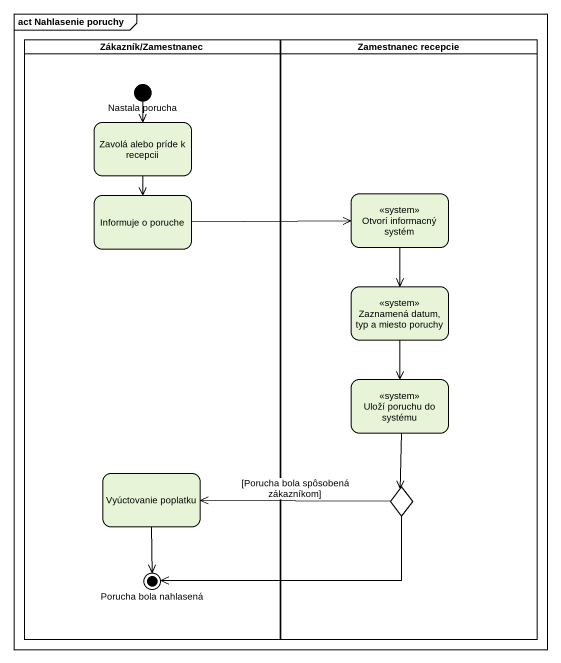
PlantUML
@startuml
mainframe act Nahlasenie poruchy
hide empty description
state "Zákazník/Zamestnanec" as Zákazník_Zamestnanec <<partition>> {
  state "Nastala porucha" as Nastala_porucha <<start>>
  state "Zavolá alebo príde k recepcii" as Zavolá_alebo_príde_k
  state "Informuje o poruche" as Informuje_o_poruche
  state "Vyúctovanie poplatku" as Vyúctovanie_poplatku
  state "Porucha bola nahlasená" as Porucha_bola_nahlasená <<end>>
}
state "Zamestnanec recepcie" as Zamestnanec_recepcie <<partition>> {
  state "Otvorí informacný systém" as Otvorí_informacný_systém <<system>>
  state "Zaznamená datum, typ a miesto poruchy" as Zaznamená_datum_typ_a <<system>>
  state "Uloží poruchu do systému" as Uloží_poruchu_do_systému <<system>>
  state choice1 <<choice>>
}
Nastala_porucha --> Zavolá_alebo_príde_k
Zavolá_alebo_príde_k --> Informuje_o_poruche
Informuje_o_poruche -right-> Otvorí_informacný_systém
Otvorí_informacný_systém --> Zaznamená_datum_typ_a
Zaznamená_datum_typ_a --> Uloží_poruchu_do_systému
Uloží_poruchu_do_systému --> choice1
Vyúctovanie_poplatku --> Porucha_bola_nahlasená
choice1 -left-> Vyúctovanie_poplatku : [Porucha bola spôsobená zákazníkom]
choice1 -left-> Porucha_bola_nahlasená
@enduml
